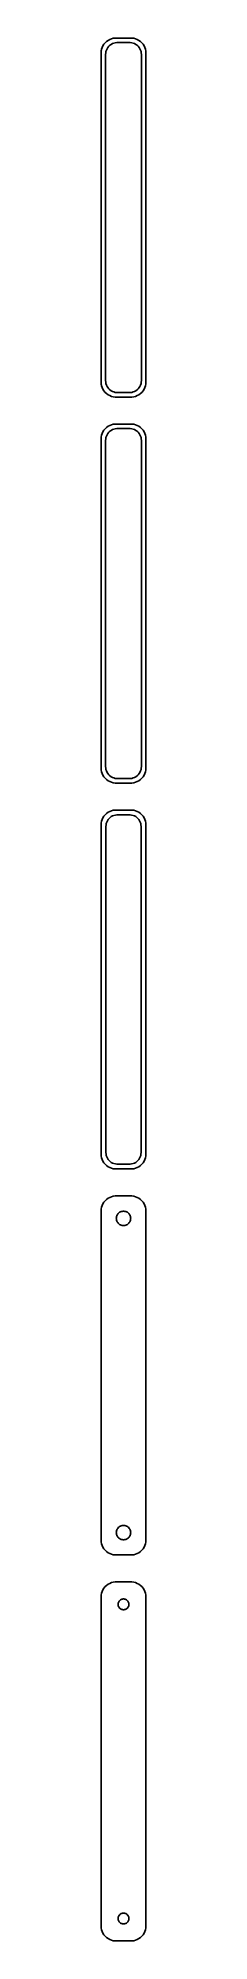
# Model space of a CAD drawing. Header units: metres. Extents: x -8 to 8, y 456 to 1092.
import ezdxf

# ---------------------------------------------------------------- set-up
doc = ezdxf.new("R2010")
doc.units = ezdxf.units.M

msp = doc.modelspace()

# ---------------------------------------------------------------- linework, layer by layer
for p, q in [((-7.39999, 1087.94), (-7.5, 1087.94)), ((-7.5, 1087.94), (-7.5, 976.056)), ((-7.34291, 1088.24), (-7.39999, 1087.94)), ((-7.14888, 1088.84), (-7.34291, 1088.24)), ((-6.88153, 1089.41), (-7.14888, 1088.84)), ((-6.54507, 1089.94), (-6.88153, 1089.41)), ((-6.14484, 1090.42), (-6.54507, 1089.94)), ((-5.68712, 1090.85), (-6.14484, 1090.42)), ((-5.87433, 1087.49), (-5.7191, 1087.97)), ((-5.7191, 1087.97), (-5.50522, 1088.43)), ((-5.17912, 1091.22), (-5.68712, 1090.85)), ((-5.50522, 1088.43), (-5.23605, 1088.85)), ((-5.23605, 1088.85), (-4.91586, 1089.24)), ((-4.62889, 1091.52), (-5.17912, 1091.22)), ((-4.91586, 1089.24), (-4.54968, 1089.58)), ((-4.04507, 1091.76), (-4.62889, 1091.52)), ((-4.54968, 1089.58), (-4.1433, 1089.88)), ((-4.1433, 1089.88), (-3.70311, 1090.12)), ((-3.4369, 1091.91), (-4.04507, 1091.76)), ((-3.70311, 1090.12), (-3.23605, 1090.3)), ((-2.81395, 1091.99), (-3.4369, 1091.91)), ((-3.23605, 1090.3), (-2.74951, 1090.43)), ((2.81395, 1091.99), (-2.81395, 1091.99)), ((-2.74951, 1090.43), (-2.25116, 1090.49)), ((-2.25116, 1090.49), (2.25116, 1090.49)), ((2.25116, 1090.49), (2.74951, 1090.43)), ((2.74951, 1090.43), (3.23605, 1090.3)), ((3.4369, 1091.91), (2.81395, 1091.99)), ((3.23605, 1090.3), (3.70311, 1090.12)), ((4.04507, 1091.76), (3.4369, 1091.91)), ((3.70311, 1090.12), (4.1433, 1089.88)), ((4.62889, 1091.52), (4.04507, 1091.76)), ((4.1433, 1089.88), (4.54968, 1089.58)), ((4.54968, 1089.58), (4.91586, 1089.24)), ((5.17912, 1091.22), (4.62889, 1091.52)), ((4.91586, 1089.24), (5.23605, 1088.85)), ((5.68712, 1090.85), (5.17912, 1091.22)), ((5.23605, 1088.85), (5.50522, 1088.43)), ((5.50522, 1088.43), (5.7191, 1087.97)), ((6.14484, 1090.42), (5.68712, 1090.85)), ((5.7191, 1087.97), (5.87433, 1087.49)), ((6.54507, 1089.94), (6.14484, 1090.42)), ((6.88153, 1089.41), (6.54507, 1089.94)), ((7.14888, 1088.84), (6.88153, 1089.41)), ((7.34291, 1088.24), (7.14888, 1088.84)), ((7.46057, 1087.63), (7.34291, 1088.24)), ((7.5, 1087), (7.46057, 1087.63)), ((-6, 1086.5), (-5.96844, 1087)), ((-6, 977.5), (-6, 1086.5)), ((-5.96844, 1087), (-5.87433, 1087.49)), ((5.87433, 1087.49), (5.96844, 1087)), ((5.96844, 1087), (6, 1086.5)), ((6, 1086.5), (6, 977.5)), ((7.5, 977), (7.5, 1087)), ((-7.5, 976.056), (-7.39999, 976.056)), ((-7.39999, 976.056), (-7.34291, 975.757)), ((-7.34291, 975.757), (-7.14888, 975.159)), ((-7.14888, 975.159), (-6.88153, 974.591)), ((-6.88153, 974.591), (-6.54507, 974.061)), ((-6.54507, 974.061), (-6.14484, 973.577)), ((-6.14484, 973.577), (-5.68712, 973.147)), ((-5.96844, 976.999), (-6, 977.5)), ((-5.87433, 976.505), (-5.96844, 976.999)), ((-5.7191, 976.028), (-5.87433, 976.505)), ((-5.50522, 975.573), (-5.7191, 976.028)), ((-5.68712, 973.147), (-5.17912, 972.778)), ((-5.23605, 975.149), (-5.50522, 975.573)), ((-4.91586, 974.762), (-5.23605, 975.149)), ((-4.54968, 974.418), (-4.91586, 974.762)), ((-4.1433, 974.123), (-4.54968, 974.418)), ((-3.70311, 973.881), (-4.1433, 974.123)), ((-3.23605, 973.696), (-3.70311, 973.881)), ((-2.74951, 973.571), (-3.23605, 973.696)), ((-2.25116, 973.508), (-2.74951, 973.571)), ((2.25116, 973.508), (-2.25116, 973.508)), ((2.74951, 973.571), (2.25116, 973.508)), ((3.23605, 973.696), (2.74951, 973.571)), ((3.70311, 973.881), (3.23605, 973.696)), ((4.1433, 974.123), (3.70311, 973.881)), ((4.54968, 974.418), (4.1433, 974.123)), ((4.91586, 974.762), (4.54968, 974.418)), ((5.23605, 975.149), (4.91586, 974.762)), ((5.17912, 972.778), (5.68712, 973.147)), ((5.50522, 975.573), (5.23605, 975.149)), ((5.7191, 976.028), (5.50522, 975.573)), ((5.68712, 973.147), (6.14484, 973.577)), ((5.87433, 976.505), (5.7191, 976.028)), ((5.96844, 976.999), (5.87433, 976.505)), ((6, 977.5), (5.96844, 976.999)), ((6.14484, 973.577), (6.54507, 974.061)), ((6.54507, 974.061), (6.88153, 974.591)), ((6.88153, 974.591), (7.14888, 975.159)), ((7.14888, 975.159), (7.34291, 975.757)), ((7.34291, 975.757), (7.46057, 976.373)), ((7.46057, 976.373), (7.5, 977)), ((-5.17912, 972.778), (-4.62889, 972.476)), ((-4.62889, 972.476), (-4.04507, 972.245)), ((-4.04507, 972.245), (-3.4369, 972.089)), ((-3.4369, 972.089), (-2.81395, 972.01)), ((-2.81395, 972.01), (2.81395, 972.01)), ((2.81395, 972.01), (3.4369, 972.089)), ((3.4369, 972.089), (4.04507, 972.245)), ((4.04507, 972.245), (4.62889, 972.476)), ((4.62889, 972.476), (5.17912, 972.778)), ((-6.88153, 960.409), (-7.14888, 959.841)), ((-6.54507, 960.939), (-6.88153, 960.409)), ((-6.14484, 961.423), (-6.54507, 960.939)), ((-5.68712, 961.853), (-6.14484, 961.423)), ((-5.17912, 962.222), (-5.68712, 961.853)), ((-4.62889, 962.524), (-5.17912, 962.222)), ((-4.91586, 960.238), (-4.54968, 960.582)), ((-4.04507, 962.755), (-4.62889, 962.524)), ((-4.54968, 960.582), (-4.1433, 960.877)), ((-4.1433, 960.877), (-3.70311, 961.119)), ((-3.4369, 962.911), (-4.04507, 962.755)), ((-3.70311, 961.119), (-3.23605, 961.304)), ((-2.81395, 962.99), (-3.4369, 962.911)), ((-3.23605, 961.304), (-2.74951, 961.429)), ((2.81395, 962.99), (-2.81395, 962.99)), ((-2.74951, 961.429), (-2.25116, 961.492)), ((-2.25116, 961.492), (2.25116, 961.492)), ((2.25116, 961.492), (2.74951, 961.429)), ((2.74951, 961.429), (3.23605, 961.304)), ((3.4369, 962.911), (2.81395, 962.99)), ((3.23605, 961.304), (3.70311, 961.119)), ((4.04507, 962.755), (3.4369, 962.911)), ((3.70311, 961.119), (4.1433, 960.877)), ((4.62889, 962.524), (4.04507, 962.755)), ((4.1433, 960.877), (4.54968, 960.582)), ((4.54968, 960.582), (4.91586, 960.238)), ((5.17912, 962.222), (4.62889, 962.524)), ((5.68712, 961.853), (5.17912, 962.222)), ((6.14484, 961.423), (5.68712, 961.853)), ((6.54507, 960.939), (6.14484, 961.423)), ((6.88153, 960.409), (6.54507, 960.939)), ((7.14888, 959.841), (6.88153, 960.409)), ((-7.46057, 958.627), (-7.5, 958)), ((-7.5, 958), (-7.5, 848)), ((-7.34291, 959.243), (-7.46057, 958.627)), ((-7.14888, 959.841), (-7.34291, 959.243)), ((-6, 957.5), (-5.96844, 958.001)), ((-6, 848.5), (-6, 957.5)), ((-5.96844, 958.001), (-5.87433, 958.495)), ((-5.87433, 958.495), (-5.7191, 958.972)), ((-5.7191, 958.972), (-5.50522, 959.427)), ((-5.50522, 959.427), (-5.23605, 959.851)), ((-5.23605, 959.851), (-4.91586, 960.238)), ((4.91586, 960.238), (5.23605, 959.851)), ((5.23605, 959.851), (5.50522, 959.427)), ((5.50522, 959.427), (5.7191, 958.972)), ((5.7191, 958.972), (5.87433, 958.495)), ((5.87433, 958.495), (5.96844, 958.001)), ((5.96844, 958.001), (6, 957.5)), ((6, 957.5), (6, 848.5)), ((7.34291, 959.243), (7.14888, 959.841)), ((7.46057, 958.627), (7.34291, 959.243)), ((7.5, 958), (7.46057, 958.627)), ((7.5, 848), (7.5, 958)), ((-7.5, 848), (-7.46057, 847.373)), ((-7.46057, 847.373), (-7.34291, 846.757)), ((-7.34291, 846.757), (-7.14888, 846.159)), ((-7.14888, 846.159), (-6.88153, 845.591)), ((-5.96844, 847.999), (-6, 848.5)), ((-5.87433, 847.505), (-5.96844, 847.999)), ((-5.7191, 847.028), (-5.87433, 847.505)), ((-5.50522, 846.573), (-5.7191, 847.028)), ((-5.23605, 846.149), (-5.50522, 846.573)), ((-4.91586, 845.762), (-5.23605, 846.149)), ((5.23605, 846.149), (4.91586, 845.762)), ((5.50522, 846.573), (5.23605, 846.149)), ((5.7191, 847.028), (5.50522, 846.573)), ((5.87433, 847.505), (5.7191, 847.028)), ((5.96844, 847.999), (5.87433, 847.505)), ((6, 848.5), (5.96844, 847.999)), ((6.88153, 845.591), (7.14888, 846.159)), ((7.14888, 846.159), (7.34291, 846.757)), ((7.34291, 846.757), (7.46057, 847.373)), ((7.46057, 847.373), (7.5, 848)), ((-6.88153, 845.591), (-6.54507, 845.061)), ((-6.54507, 845.061), (-6.14484, 844.577)), ((-6.14484, 844.577), (-5.68712, 844.147)), ((-5.68712, 844.147), (-5.17912, 843.778)), ((-5.17912, 843.778), (-4.62889, 843.476)), ((-4.54968, 845.418), (-4.91586, 845.762)), ((-4.62889, 843.476), (-4.04507, 843.245)), ((-4.1433, 845.123), (-4.54968, 845.418)), ((-3.70311, 844.881), (-4.1433, 845.123)), ((-4.04507, 843.245), (-3.4369, 843.089)), ((-3.23605, 844.696), (-3.70311, 844.881)), ((-3.4369, 843.089), (-2.81395, 843.01)), ((-2.74951, 844.571), (-3.23605, 844.696)), ((-2.81395, 843.01), (2.81395, 843.01)), ((-2.25116, 844.508), (-2.74951, 844.571)), ((2.25116, 844.508), (-2.25116, 844.508)), ((2.74951, 844.571), (2.25116, 844.508)), ((3.23605, 844.696), (2.74951, 844.571)), ((2.81395, 843.01), (3.4369, 843.089)), ((3.70311, 844.881), (3.23605, 844.696)), ((3.4369, 843.089), (4.04507, 843.245)), ((4.1433, 845.123), (3.70311, 844.881)), ((4.04507, 843.245), (4.62889, 843.476)), ((4.54968, 845.418), (4.1433, 845.123)), ((4.91586, 845.762), (4.54968, 845.418)), ((4.62889, 843.476), (5.17912, 843.778)), ((5.17912, 843.778), (5.68712, 844.147)), ((5.68712, 844.147), (6.14484, 844.577)), ((6.14484, 844.577), (6.54507, 845.061)), ((6.54507, 845.061), (6.88153, 845.591)), ((-5.17912, 833.222), (-5.68712, 832.853)), ((-4.62889, 833.524), (-5.17912, 833.222)), ((-4.04507, 833.755), (-4.62889, 833.524)), ((-3.4369, 833.911), (-4.04507, 833.755)), ((-2.81395, 833.99), (-3.4369, 833.911)), ((2.81395, 833.99), (-2.81395, 833.99)), ((3.4369, 833.911), (2.81395, 833.99)), ((4.04507, 833.755), (3.4369, 833.911)), ((4.62889, 833.524), (4.04507, 833.755)), ((5.17912, 833.222), (4.62889, 833.524)), ((5.68712, 832.853), (5.17912, 833.222)), ((-7.46057, 829.627), (-7.5, 829)), ((-7.5, 829), (-7.5, 719)), ((-7.34291, 830.243), (-7.46057, 829.627)), ((-7.14888, 830.841), (-7.34291, 830.243)), ((-6.88153, 831.409), (-7.14888, 830.841)), ((-6.54507, 831.939), (-6.88153, 831.409)), ((-6.14484, 832.423), (-6.54507, 831.939)), ((-5.68712, 832.853), (-6.14484, 832.423)), ((-5.87262, 828.5), (-5.84209, 828.985)), ((-5.87262, 719.5), (-5.87262, 828.5)), ((-5.84209, 828.985), (-5.75096, 829.463)), ((-5.75096, 829.463), (-5.60068, 829.926)), ((-5.60068, 829.926), (-5.3936, 830.366)), ((-5.3936, 830.366), (-5.13301, 830.776)), ((-5.13301, 830.776), (-4.82301, 831.151)), ((-4.82301, 831.151), (-4.46851, 831.484)), ((-4.46851, 831.484), (-4.07506, 831.77)), ((-4.07506, 831.77), (-3.64888, 832.004)), ((-3.64888, 832.004), (-3.1967, 832.183)), ((-3.1967, 832.183), (-2.72565, 832.304)), ((-2.72565, 832.304), (-2.24316, 832.365)), ((-2.24316, 832.365), (2.24316, 832.365)), ((2.24316, 832.365), (2.72565, 832.304)), ((2.72565, 832.304), (3.1967, 832.183)), ((3.1967, 832.183), (3.64888, 832.004)), ((3.64888, 832.004), (4.07506, 831.77)), ((4.07506, 831.77), (4.46851, 831.484)), ((4.46851, 831.484), (4.82301, 831.151)), ((4.82301, 831.151), (5.13301, 830.776)), ((5.13301, 830.776), (5.3936, 830.366)), ((5.3936, 830.366), (5.60068, 829.926)), ((5.60068, 829.926), (5.75096, 829.463)), ((6.14484, 832.423), (5.68712, 832.853)), ((5.75096, 829.463), (5.84209, 828.985)), ((5.84209, 828.985), (5.87262, 828.5)), ((5.87262, 828.5), (5.87262, 719.5)), ((6.54507, 831.939), (6.14484, 832.423)), ((6.88153, 831.409), (6.54507, 831.939)), ((7.14888, 830.841), (6.88153, 831.409)), ((7.34291, 830.243), (7.14888, 830.841)), ((7.46057, 829.627), (7.34291, 830.243)), ((7.5, 829), (7.46057, 829.627)), ((7.5, 719), (7.5, 829)), ((-7.5, 719), (-7.46057, 718.373)), ((-5.84209, 719.015), (-5.87262, 719.5)), ((-5.75096, 718.537), (-5.84209, 719.015)), ((5.84209, 719.015), (5.75096, 718.537)), ((5.87262, 719.5), (5.84209, 719.015)), ((7.46057, 718.373), (7.5, 719)), ((-7.46057, 718.373), (-7.34291, 717.757)), ((-7.34291, 717.757), (-7.14888, 717.159)), ((-7.14888, 717.159), (-6.88153, 716.591)), ((-6.88153, 716.591), (-6.54507, 716.061)), ((-6.54507, 716.061), (-6.14484, 715.577)), ((-6.14484, 715.577), (-5.68712, 715.147)), ((-5.60068, 718.074), (-5.75096, 718.537)), ((-5.68712, 715.147), (-5.17912, 714.778)), ((-5.3936, 717.634), (-5.60068, 718.074)), ((-5.13301, 717.224), (-5.3936, 717.634)), ((-5.17912, 714.778), (-4.62889, 714.476)), ((-4.82301, 716.849), (-5.13301, 717.224)), ((-4.46851, 716.516), (-4.82301, 716.849)), ((-4.62889, 714.476), (-4.04507, 714.245)), ((-4.07506, 716.23), (-4.46851, 716.516)), ((-3.64888, 715.996), (-4.07506, 716.23)), ((-4.04507, 714.245), (-3.4369, 714.089)), ((-3.1967, 715.817), (-3.64888, 715.996)), ((-3.4369, 714.089), (-2.81395, 714.01)), ((-2.72565, 715.696), (-3.1967, 715.817)), ((-2.81395, 714.01), (2.81395, 714.01)), ((-2.24316, 715.635), (-2.72565, 715.696)), ((2.24316, 715.635), (-2.24316, 715.635)), ((2.72565, 715.696), (2.24316, 715.635)), ((3.1967, 715.817), (2.72565, 715.696)), ((2.81395, 714.01), (3.4369, 714.089)), ((3.64888, 715.996), (3.1967, 715.817)), ((3.4369, 714.089), (4.04507, 714.245)), ((4.07506, 716.23), (3.64888, 715.996)), ((4.04507, 714.245), (4.62889, 714.476)), ((4.46851, 716.516), (4.07506, 716.23)), ((4.82301, 716.849), (4.46851, 716.516)), ((4.62889, 714.476), (5.17912, 714.778)), ((5.13301, 717.224), (4.82301, 716.849)), ((5.3936, 717.634), (5.13301, 717.224)), ((5.17912, 714.778), (5.68712, 715.147)), ((5.60068, 718.074), (5.3936, 717.634)), ((5.75096, 718.537), (5.60068, 718.074)), ((5.68712, 715.147), (6.14484, 715.577)), ((6.14484, 715.577), (6.54507, 716.061)), ((6.54507, 716.061), (6.88153, 716.591)), ((6.88153, 716.591), (7.14888, 717.159)), ((7.14888, 717.159), (7.34291, 717.757)), ((7.34291, 717.757), (7.46057, 718.373)), ((-7.46057, 700.627), (-7.5, 700)), ((-7.5, 700), (-7.5, 590)), ((-7.34291, 701.243), (-7.46057, 700.627)), ((-7.14888, 701.841), (-7.34291, 701.243)), ((-6.88153, 702.409), (-7.14888, 701.841)), ((-6.54507, 702.939), (-6.88153, 702.409)), ((-6.14484, 703.423), (-6.54507, 702.939)), ((-5.68712, 703.853), (-6.14484, 703.423)), ((-5.17912, 704.222), (-5.68712, 703.853)), ((-4.62889, 704.524), (-5.17912, 704.222)), ((-4.04507, 704.755), (-4.62889, 704.524)), ((-3.4369, 704.911), (-4.04507, 704.755)), ((-2.81395, 704.99), (-3.4369, 704.911)), ((2.81395, 704.99), (-2.81395, 704.99)), ((-1.28598, 699.526), (-1.02187, 699.672)), ((-1.02187, 699.672), (-0.741638, 699.783)), ((-0.741638, 699.783), (-0.449707, 699.857)), ((-0.449707, 699.857), (-0.150696, 699.895)), ((-0.150696, 699.895), (0.150696, 699.895)), ((0.150696, 699.895), (0.449707, 699.857)), ((0.449707, 699.857), (0.741638, 699.783)), ((0.741638, 699.783), (1.02187, 699.672)), ((1.02187, 699.672), (1.28598, 699.526)), ((3.4369, 704.911), (2.81395, 704.99)), ((4.04507, 704.755), (3.4369, 704.911)), ((4.62889, 704.524), (4.04507, 704.755)), ((5.17912, 704.222), (4.62889, 704.524)), ((5.68712, 703.853), (5.17912, 704.222)), ((6.14484, 703.423), (5.68712, 703.853)), ((6.54507, 702.939), (6.14484, 703.423)), ((6.88153, 702.409), (6.54507, 702.939)), ((7.14888, 701.841), (6.88153, 702.409)), ((7.34291, 701.243), (7.14888, 701.841)), ((7.46057, 700.627), (7.34291, 701.243)), ((7.5, 700), (7.46057, 700.627)), ((7.5, 590), (7.5, 700)), ((-2.39999, 697.5), (-2.38107, 697.801)), ((-2.38107, 697.199), (-2.39999, 697.5)), ((-2.38107, 697.801), (-2.32458, 698.097)), ((-2.32458, 696.903), (-2.38107, 697.199)), ((-2.32458, 698.097), (-2.23146, 698.383)), ((-2.23146, 696.617), (-2.32458, 696.903)), ((-2.23146, 698.383), (-2.10313, 698.656)), ((-2.10313, 696.344), (-2.23146, 696.617)), ((-2.10313, 698.656), (-1.94164, 698.911)), ((-1.94164, 696.089), (-2.10313, 696.344)), ((-1.94164, 698.911), (-1.74951, 699.143)), ((-1.74951, 695.857), (-1.94164, 696.089)), ((-1.74951, 699.143), (-1.52982, 699.349)), ((-1.52982, 695.651), (-1.74951, 695.857)), ((-1.52982, 699.349), (-1.28598, 699.526)), ((-1.28598, 695.474), (-1.52982, 695.651)), ((-1.02187, 695.328), (-1.28598, 695.474)), ((-0.741638, 695.217), (-1.02187, 695.328)), ((-0.449707, 695.143), (-0.741638, 695.217)), ((-0.150696, 695.105), (-0.449707, 695.143)), ((0.150696, 695.105), (-0.150696, 695.105)), ((0.449707, 695.143), (0.150696, 695.105)), ((0.741638, 695.217), (0.449707, 695.143)), ((1.02187, 695.328), (0.741638, 695.217)), ((1.28598, 695.474), (1.02187, 695.328)), ((1.28598, 699.526), (1.52982, 699.349)), ((1.52982, 695.651), (1.28598, 695.474)), ((1.52982, 699.349), (1.74951, 699.143)), ((1.74951, 695.857), (1.52982, 695.651)), ((1.74951, 699.143), (1.94164, 698.911)), ((1.94164, 696.089), (1.74951, 695.857)), ((1.94164, 698.911), (2.10313, 698.656)), ((2.10313, 696.344), (1.94164, 696.089)), ((2.10313, 698.656), (2.23146, 698.383)), ((2.23146, 696.617), (2.10313, 696.344)), ((2.23146, 698.383), (2.32458, 698.097)), ((2.32458, 696.903), (2.23146, 696.617)), ((2.32458, 698.097), (2.38107, 697.801)), ((2.38107, 697.199), (2.32458, 696.903)), ((2.38107, 697.801), (2.39999, 697.5)), ((2.39999, 697.5), (2.38107, 697.199)), ((-2.39999, 592.5), (-2.38107, 592.801)), ((-2.38107, 592.199), (-2.39999, 592.5)), ((-2.38107, 592.801), (-2.32458, 593.097)), ((-2.32458, 591.903), (-2.38107, 592.199)), ((-2.32458, 593.097), (-2.23146, 593.383)), ((-2.23146, 591.617), (-2.32458, 591.903)), ((-2.23146, 593.383), (-2.10313, 593.656)), ((-2.10313, 591.344), (-2.23146, 591.617)), ((-2.10313, 593.656), (-1.94164, 593.911)), ((-1.94164, 593.911), (-1.74951, 594.143)), ((-1.74951, 594.143), (-1.52982, 594.349)), ((-1.52982, 594.349), (-1.28598, 594.526)), ((-1.28598, 594.526), (-1.02187, 594.672)), ((-1.02187, 594.672), (-0.741638, 594.783)), ((-0.741638, 594.783), (-0.449707, 594.857)), ((-0.449707, 594.857), (-0.150696, 594.895)), ((-0.150696, 594.895), (0.150696, 594.895)), ((0.150696, 594.895), (0.449707, 594.857)), ((0.449707, 594.857), (0.741638, 594.783)), ((0.741638, 594.783), (1.02187, 594.672)), ((1.02187, 594.672), (1.28598, 594.526)), ((1.28598, 594.526), (1.52982, 594.349)), ((1.52982, 594.349), (1.74951, 594.143)), ((1.74951, 594.143), (1.94164, 593.911)), ((1.94164, 593.911), (2.10313, 593.656)), ((2.10313, 593.656), (2.23146, 593.383)), ((2.23146, 591.617), (2.10313, 591.344)), ((2.23146, 593.383), (2.32458, 593.097)), ((2.32458, 591.903), (2.23146, 591.617)), ((2.32458, 593.097), (2.38107, 592.801)), ((2.38107, 592.199), (2.32458, 591.903)), ((2.38107, 592.801), (2.39999, 592.5)), ((2.39999, 592.5), (2.38107, 592.199)), ((-7.5, 590), (-7.46057, 589.373)), ((-7.46057, 589.373), (-7.34291, 588.757)), ((-7.34291, 588.757), (-7.14888, 588.159)), ((-7.14888, 588.159), (-6.88153, 587.591)), ((-6.88153, 587.591), (-6.54507, 587.061)), ((-6.54507, 587.061), (-6.14484, 586.577)), ((-6.14484, 586.577), (-5.68712, 586.147)), ((-5.68712, 586.147), (-5.17912, 585.778)), ((-5.17912, 585.778), (-4.62889, 585.476)), ((-4.62889, 585.476), (-4.04507, 585.245)), ((-4.04507, 585.245), (-3.4369, 585.089)), ((-1.94164, 591.089), (-2.10313, 591.344)), ((-1.74951, 590.857), (-1.94164, 591.089)), ((-1.52982, 590.651), (-1.74951, 590.857)), ((-1.28598, 590.474), (-1.52982, 590.651)), ((-1.02187, 590.328), (-1.28598, 590.474)), ((-0.741638, 590.217), (-1.02187, 590.328)), ((-0.449707, 590.143), (-0.741638, 590.217)), ((-0.150696, 590.105), (-0.449707, 590.143)), ((0.150696, 590.105), (-0.150696, 590.105)), ((0.449707, 590.143), (0.150696, 590.105)), ((0.741638, 590.217), (0.449707, 590.143)), ((1.02187, 590.328), (0.741638, 590.217)), ((1.28598, 590.474), (1.02187, 590.328)), ((1.52982, 590.651), (1.28598, 590.474)), ((1.74951, 590.857), (1.52982, 590.651)), ((1.94164, 591.089), (1.74951, 590.857)), ((2.10313, 591.344), (1.94164, 591.089)), ((3.4369, 585.089), (4.04507, 585.245)), ((4.04507, 585.245), (4.62889, 585.476)), ((4.62889, 585.476), (5.17912, 585.778)), ((5.17912, 585.778), (5.68712, 586.147)), ((5.68712, 586.147), (6.14484, 586.577)), ((6.14484, 586.577), (6.54507, 587.061)), ((6.54507, 587.061), (6.88153, 587.591)), ((6.88153, 587.591), (7.14888, 588.159)), ((7.14888, 588.159), (7.34291, 588.757)), ((7.34291, 588.757), (7.46057, 589.373)), ((7.46057, 589.373), (7.5, 590)), ((-3.4369, 585.089), (-2.81395, 585.01)), ((-2.81395, 585.01), (2.81395, 585.01)), ((2.81395, 585.01), (3.4369, 585.089)), ((-7.14888, 572.841), (-7.34291, 572.243)), ((-6.88153, 573.409), (-7.14888, 572.841)), ((-6.54507, 573.939), (-6.88153, 573.409)), ((-6.14484, 574.423), (-6.54507, 573.939)), ((-5.68712, 574.853), (-6.14484, 574.423)), ((-5.17912, 575.222), (-5.68712, 574.853)), ((-4.62889, 575.524), (-5.17912, 575.222)), ((-4.04507, 575.755), (-4.62889, 575.524)), ((-3.4369, 575.911), (-4.04507, 575.755)), ((-2.81395, 575.99), (-3.4369, 575.911)), ((2.81395, 575.99), (-2.81395, 575.99)), ((3.4369, 575.911), (2.81395, 575.99)), ((4.04507, 575.755), (3.4369, 575.911)), ((4.62889, 575.524), (4.04507, 575.755)), ((5.17912, 575.222), (4.62889, 575.524)), ((5.68712, 574.853), (5.17912, 575.222)), ((6.14484, 574.423), (5.68712, 574.853)), ((6.54507, 573.939), (6.14484, 574.423)), ((6.88153, 573.409), (6.54507, 573.939)), ((7.14888, 572.841), (6.88153, 573.409)), ((7.34291, 572.243), (7.14888, 572.841)), ((-7.46057, 571.627), (-7.5, 571)), ((-7.5, 571), (-7.5, 461)), ((-7.34291, 572.243), (-7.46057, 571.627)), ((-1.79999, 568.5), (-1.7858, 568.726)), ((-1.7858, 568.274), (-1.79999, 568.5)), ((-1.7858, 568.726), (-1.74344, 568.948)), ((-1.74344, 568.052), (-1.7858, 568.274)), ((-1.74344, 568.948), (-1.67358, 569.163)), ((-1.67358, 567.837), (-1.74344, 568.052)), ((-1.67358, 569.163), (-1.57735, 569.367)), ((-1.57735, 567.633), (-1.67358, 567.837)), ((-1.57735, 569.367), (-1.45622, 569.558)), ((-1.45622, 567.442), (-1.57735, 567.633)), ((-1.45622, 569.558), (-1.31213, 569.732)), ((-1.31213, 567.268), (-1.45622, 567.442)), ((-1.31213, 569.732), (-1.14735, 569.887)), ((-1.14735, 567.113), (-1.31213, 567.268)), ((-1.14735, 569.887), (-0.964478, 570.02)), ((-0.964478, 566.98), (-1.14735, 567.113)), ((-0.964478, 570.02), (-0.766388, 570.129)), ((-0.766388, 566.871), (-0.964478, 566.98)), ((-0.766388, 570.129), (-0.556229, 570.212)), ((-0.556229, 566.788), (-0.766388, 566.871)), ((-0.556229, 570.212), (-0.33728, 570.268)), ((-0.33728, 566.732), (-0.556229, 566.788)), ((-0.33728, 570.268), (-0.113022, 570.296)), ((-0.113022, 566.704), (-0.33728, 566.732)), ((-0.113022, 570.296), (0.113022, 570.296)), ((0.113022, 566.704), (-0.113022, 566.704)), ((0.113022, 570.296), (0.33728, 570.268)), ((0.33728, 566.732), (0.113022, 566.704)), ((0.33728, 570.268), (0.556229, 570.212)), ((0.556229, 566.788), (0.33728, 566.732)), ((0.556229, 570.212), (0.766388, 570.129)), ((0.766388, 566.871), (0.556229, 566.788)), ((0.766388, 570.129), (0.964478, 570.02)), ((0.964478, 566.98), (0.766388, 566.871)), ((0.964478, 570.02), (1.14735, 569.887)), ((1.14735, 567.113), (0.964478, 566.98)), ((1.14735, 569.887), (1.31213, 569.732)), ((1.31213, 567.268), (1.14735, 567.113)), ((1.31213, 569.732), (1.45622, 569.558)), ((1.45622, 567.442), (1.31213, 567.268)), ((1.45622, 569.558), (1.57735, 569.367)), ((1.57735, 567.633), (1.45622, 567.442)), ((1.57735, 569.367), (1.67358, 569.163)), ((1.67358, 567.837), (1.57735, 567.633)), ((1.67358, 569.163), (1.74344, 568.948)), ((1.74344, 568.052), (1.67358, 567.837)), ((1.74344, 568.948), (1.7858, 568.726)), ((1.7858, 568.274), (1.74344, 568.052)), ((1.7858, 568.726), (1.79999, 568.5)), ((1.79999, 568.5), (1.7858, 568.274)), ((7.46057, 571.627), (7.34291, 572.243)), ((7.5, 571), (7.46057, 571.627)), ((7.5, 461), (7.5, 571)), ((-1.67358, 464.163), (-1.57735, 464.367)), ((-1.57735, 464.367), (-1.45622, 464.558)), ((-1.45622, 464.558), (-1.31213, 464.732)), ((-1.31213, 464.732), (-1.14735, 464.887)), ((-1.14735, 464.887), (-0.964478, 465.02)), ((-0.964478, 465.02), (-0.766388, 465.129)), ((-0.766388, 465.129), (-0.556229, 465.212)), ((-0.556229, 465.212), (-0.33728, 465.268)), ((-0.33728, 465.268), (-0.113022, 465.296)), ((-0.113022, 465.296), (0.113022, 465.296)), ((0.113022, 465.296), (0.33728, 465.268)), ((0.33728, 465.268), (0.556229, 465.212)), ((0.556229, 465.212), (0.766388, 465.129)), ((0.766388, 465.129), (0.964478, 465.02)), ((0.964478, 465.02), (1.14735, 464.887)), ((1.14735, 464.887), (1.31213, 464.732)), ((1.31213, 464.732), (1.45622, 464.558)), ((1.45622, 464.558), (1.57735, 464.367)), ((1.57735, 464.367), (1.67358, 464.163)), ((-7.5, 461), (-7.46057, 460.373)), ((-7.46057, 460.373), (-7.34291, 459.757)), ((-7.34291, 459.757), (-7.14888, 459.159)), ((-7.14888, 459.159), (-6.88153, 458.591)), ((-6.88153, 458.591), (-6.54507, 458.061)), ((-6.54507, 458.061), (-6.14484, 457.577)), ((-1.79999, 463.5), (-1.7858, 463.726)), ((-1.7858, 463.274), (-1.79999, 463.5)), ((-1.7858, 463.726), (-1.74344, 463.948)), ((-1.74344, 463.052), (-1.7858, 463.274)), ((-1.74344, 463.948), (-1.67358, 464.163)), ((-1.67358, 462.837), (-1.74344, 463.052)), ((-1.57735, 462.633), (-1.67358, 462.837)), ((-1.45622, 462.442), (-1.57735, 462.633)), ((-1.31213, 462.268), (-1.45622, 462.442)), ((-1.14735, 462.113), (-1.31213, 462.268)), ((-0.964478, 461.98), (-1.14735, 462.113)), ((-0.766388, 461.871), (-0.964478, 461.98)), ((-0.556229, 461.788), (-0.766388, 461.871)), ((-0.33728, 461.732), (-0.556229, 461.788)), ((-0.113022, 461.704), (-0.33728, 461.732)), ((0.113022, 461.704), (-0.113022, 461.704)), ((0.33728, 461.732), (0.113022, 461.704)), ((0.556229, 461.788), (0.33728, 461.732)), ((0.766388, 461.871), (0.556229, 461.788)), ((0.964478, 461.98), (0.766388, 461.871)), ((1.14735, 462.113), (0.964478, 461.98)), ((1.31213, 462.268), (1.14735, 462.113)), ((1.45622, 462.442), (1.31213, 462.268)), ((1.57735, 462.633), (1.45622, 462.442)), ((1.67358, 462.837), (1.57735, 462.633)), ((1.67358, 464.163), (1.74344, 463.948)), ((1.74344, 463.052), (1.67358, 462.837)), ((1.74344, 463.948), (1.7858, 463.726)), ((1.7858, 463.274), (1.74344, 463.052)), ((1.7858, 463.726), (1.79999, 463.5)), ((1.79999, 463.5), (1.7858, 463.274)), ((6.14484, 457.577), (6.54507, 458.061)), ((6.54507, 458.061), (6.88153, 458.591)), ((6.88153, 458.591), (7.14888, 459.159)), ((7.14888, 459.159), (7.34291, 459.757)), ((7.34291, 459.757), (7.46057, 460.373)), ((7.46057, 460.373), (7.5, 461)), ((-6.14484, 457.577), (-5.68712, 457.147)), ((-5.68712, 457.147), (-5.17912, 456.778)), ((-5.17912, 456.778), (-4.62889, 456.476)), ((-4.62889, 456.476), (-4.04507, 456.245)), ((-4.04507, 456.245), (-3.4369, 456.089)), ((-3.4369, 456.089), (-2.81395, 456.01)), ((-2.81395, 456.01), (2.81395, 456.01)), ((2.81395, 456.01), (3.4369, 456.089)), ((3.4369, 456.089), (4.04507, 456.245)), ((4.04507, 456.245), (4.62889, 456.476)), ((4.62889, 456.476), (5.17912, 456.778)), ((5.17912, 456.778), (5.68712, 457.147)), ((5.68712, 457.147), (6.14484, 457.577))]:
    msp.add_line(p, q)

doc.saveas('drawing.dxf')
